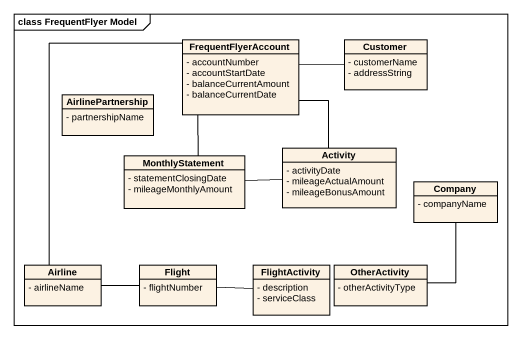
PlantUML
@startuml
mainframe class FrequentFlyer Model
hide circle
hide empty members
skinparam classAttributeIconSize 0
class FrequentFlyerAccount {
  - accountNumber
  - accountStartDate
  - balanceCurrentAmount
  - balanceCurrentDate
}
class Customer {
  - customerName
  - addressString
}
class AirlinePartnership {
  - partnershipName
}
class MonthlyStatement {
  - statementClosingDate
  - mileageMonthlyAmount
}
class Activity {
  - activityDate
  - mileageActualAmount
  - mileageBonusAmount
}
class Company {
  - companyName
}
class Airline {
  - airlineName
}
class Flight {
  - flightNumber
}
class FlightActivity {
  - description
  - serviceClass
}
class OtherActivity {
  - otherActivityType
}
FrequentFlyerAccount -- MonthlyStatement
FrequentFlyerAccount -- Activity
Customer -left- FrequentFlyerAccount
MonthlyStatement -right- Activity
Airline -up- FrequentFlyerAccount
Airline -right- Flight
Flight -right- FlightActivity
OtherActivity -up- Company
@enduml
